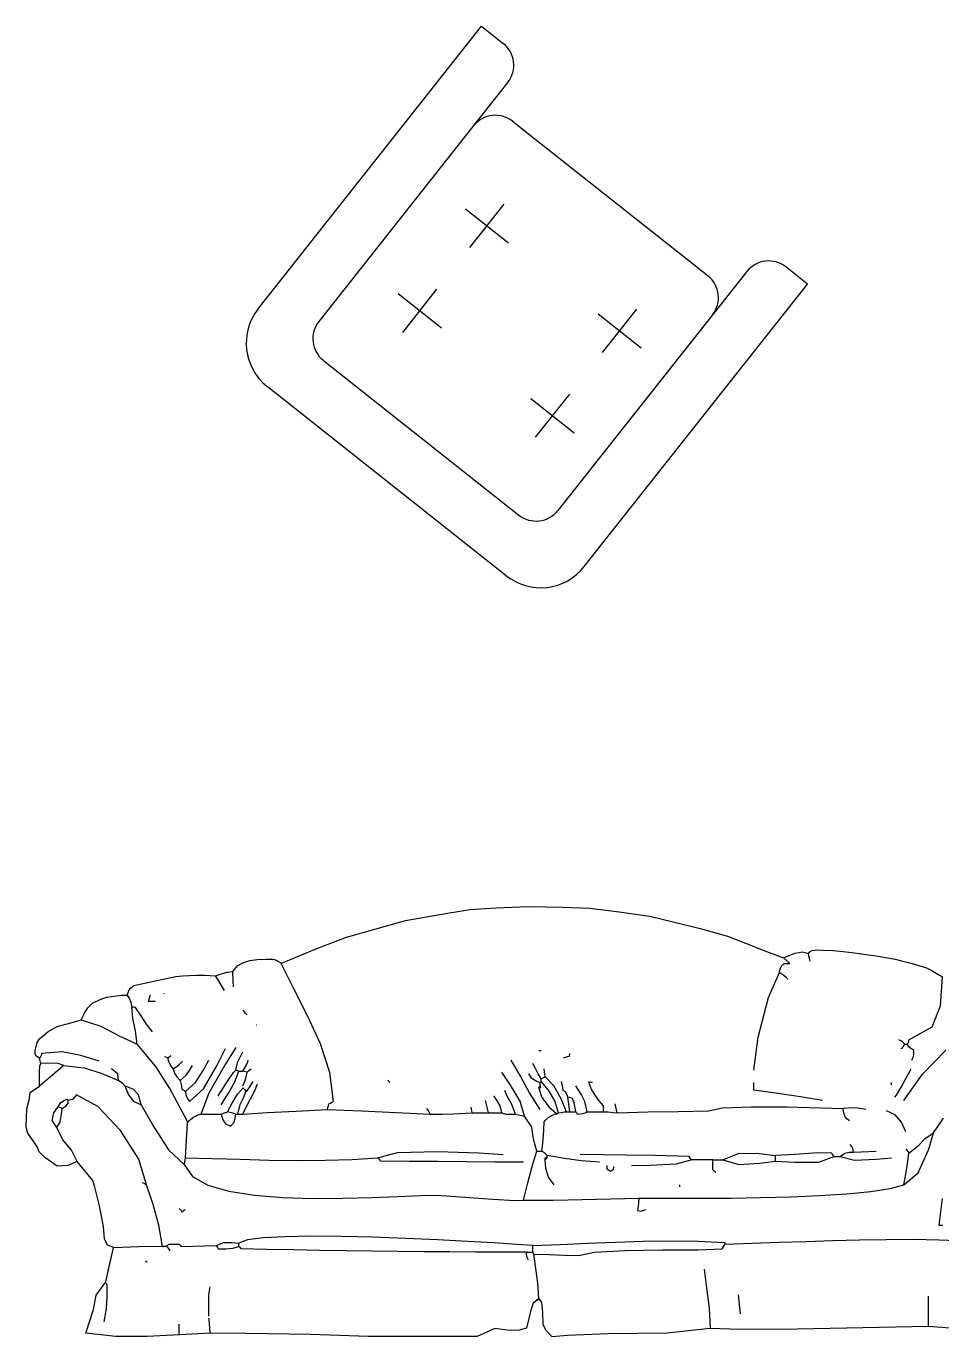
# Model space of a CAD drawing. Header units: millimetres. Extents: x 577 to 2337, y 236 to 943.
# Drawn here: x 751.13 to 752.684, y 706.443 to 708.667 of the extents above; entities that cross this region are included whole.
import ezdxf

# ---------------------------------------------------------------- set-up
doc = ezdxf.new("R2010")
doc.units = ezdxf.units.MM
doc.header["$LTSCALE"] = 0.01
doc.layers.add('06-Furn', color=4, linetype='Continuous')

# ---------------------------------------------------------------- blocks, each defined once
blk = doc.blocks.new('erty')
at = {"layer": '06-Furn', "color": 243}
for p, q in [((816.777, 672.6148), (816.7479, 672.5779)), ((817.2565, 672.2356), (816.777, 672.6148)), ((816.7556, 672.5119), (817.1613, 672.191)), ((816.5008, 672.1138), (816.7633, 672.4458)), ((816.8294, 672.4535), (817.1613, 672.191)), ((816.8273, 672.2592), (816.8853, 672.3326)), ((816.893, 672.2668), (816.8196, 672.3249)), ((816.9713, 672.1452), (817.0294, 672.2186)), ((817.037, 672.1529), (816.9636, 672.211)), ((816.4347, 672.1061), (816.8405, 671.7853)), ((816.6492, 672.034), (816.7072, 672.1074)), ((816.9065, 671.793), (817.169, 672.1249)), ((816.3395, 672.0615), (816.3687, 672.0984)), ((816.7149, 672.0417), (816.6415, 672.0997)), ((817.272, 672.1035), (816.9511, 671.6978)), ((816.819, 671.6823), (816.3395, 672.0615)), ((816.7933, 671.9201), (816.8513, 671.9935)), ((816.859, 671.9278), (816.7856, 671.9858))]:
    blk.add_line(p, q, dxfattribs=at)
for centre, radius, start, end in [((816.7848, 672.5487), 0.047, 141.6613, 231.6613), ((816.8002, 672.4166), 0.047, 51.6613, 141.6613), ((816.8002, 672.4166), 0.047, 51.6613, 141.6613), ((817.1982, 672.1618), 0.0941, 321.6613, 51.6613), ((817.1322, 672.1541), 0.047, 321.6613, 51.6613), ((816.4056, 672.0692), 0.047, 51.6613, 141.6613), ((816.5377, 672.0847), 0.047, 141.6613, 231.6613), ((816.8696, 671.8221), 0.047, 231.6613, 321.6613), ((816.8773, 671.7561), 0.0941, 231.6613, 321.6613)]:
    blk.add_arc(centre, radius, start, end, dxfattribs=at)
blk = doc.blocks.new('TTT')
at = {"layer": '06-Furn', "color": 17}
for p, q in [((759.1244, 633.4704), (759.1958, 633.4829)), ((759.1958, 633.4829), (759.2342, 633.4892)), ((759.2342, 633.4892), (759.2783, 633.4919)), ((759.2783, 633.4919), (759.3328, 633.4946)), ((759.3328, 633.4946), (759.3916, 633.4935)), ((759.3916, 633.4935), (759.4374, 633.4914)), ((759.4374, 633.4914), (759.487, 633.4854)), ((759.487, 633.4854), (759.539, 633.4782)), ((759.539, 633.4782), (759.5787, 633.4684)), ((759.0247, 633.4426), (759.0727, 633.4562)), ((759.0727, 633.4562), (759.1244, 633.4704)), ((759.5787, 633.4684), (759.6245, 633.457)), ((759.6245, 633.457), (759.6708, 633.4439)), ((758.9741, 633.423), (759.0247, 633.4426)), ((759.6708, 633.4439), (759.7019, 633.4319)), ((758.9142, 633.398), (758.9741, 633.423)), ((759.7019, 633.4319), (759.7373, 633.4178)), ((759.7373, 633.4178), (759.7664, 633.4074)), ((759.7664, 633.4074), (759.7854, 633.4151)), ((759.7854, 633.4151), (759.7925, 633.4166)), ((759.7925, 633.4166), (759.798, 633.4173)), ((759.798, 633.4173), (759.8044, 633.4158)), ((759.8044, 633.4158), (759.8086, 633.4147)), ((759.8086, 633.4147), (759.8107, 633.4172)), ((759.8107, 633.4172), (759.815, 633.4195)), ((759.815, 633.4195), (759.8198, 633.4204)), ((759.8198, 633.4204), (759.8231, 633.4209)), ((759.8231, 633.4209), (759.8328, 633.4204)), ((759.8328, 633.4204), (759.8507, 633.4197)), ((759.8507, 633.4197), (759.8673, 633.418)), ((759.8673, 633.418), (759.8866, 633.4158)), ((759.8866, 633.4158), (759.9106, 633.4126)), ((759.9106, 633.4126), (759.9266, 633.41)), ((759.9266, 633.41), (759.9557, 633.405)), ((758.8316, 633.3843), (758.8399, 633.3943)), ((758.8399, 633.3943), (758.8483, 633.3987)), ((758.8483, 633.3987), (758.8606, 633.403)), ((758.8606, 633.403), (758.873, 633.4042)), ((758.873, 633.4042), (758.8881, 633.4051)), ((758.8881, 633.4051), (758.8992, 633.4048)), ((758.8992, 633.4048), (758.9059, 633.4032)), ((758.9059, 633.4032), (758.9091, 633.4012)), ((758.9091, 633.4012), (758.9142, 633.398)), ((758.9134, 633.3979), (758.9134, 633.3979)), ((758.9134, 633.3979), (758.9134, 633.3979)), ((758.9134, 633.3979), (758.9134, 633.3979)), ((759.9557, 633.405), (759.9665, 633.4023)), ((759.9665, 633.4023), (759.9844, 633.3977)), ((759.9844, 633.3977), (760.0091, 633.3901)), ((760.0091, 633.3901), (760.0179, 633.3855)), ((758.6633, 633.3603), (758.7051, 633.3692)), ((758.7051, 633.3692), (758.7348, 633.3758)), ((758.7348, 633.3758), (758.746, 633.3767)), ((758.746, 633.3767), (758.7688, 633.3779)), ((758.7688, 633.3779), (758.7836, 633.3776)), ((758.7836, 633.3776), (758.8021, 633.3767)), ((758.8021, 633.3767), (758.8099, 633.3797)), ((758.8099, 633.3797), (758.8217, 633.3829)), ((758.8217, 633.3829), (758.8316, 633.3843)), ((760.0179, 633.3855), (760.03, 633.3785)), ((760.03, 633.3785), (760.0359, 633.3753)), ((758.6255, 633.3419), (758.6421, 633.3439)), ((758.6421, 633.3439), (758.6521, 633.3442)), ((758.6521, 633.3442), (758.6553, 633.353)), ((758.6553, 633.353), (758.6576, 633.3557)), ((758.6576, 633.3557), (758.6633, 633.3603)), ((758.5798, 633.3136), (758.5855, 633.3226)), ((758.5855, 633.3226), (758.5935, 633.3306)), ((758.5935, 633.3306), (758.6065, 633.3366)), ((758.6065, 633.3366), (758.6171, 633.3406)), ((758.6171, 633.3406), (758.6255, 633.3419)), ((758.5502, 633.2952), (758.5668, 633.2999)), ((758.5668, 633.2999), (758.5741, 633.3019)), ((758.5741, 633.3019), (758.5798, 633.3136)), ((758.5032, 633.2696), (758.5182, 633.2822)), ((758.5182, 633.2822), (758.5332, 633.2909)), ((758.5332, 633.2909), (758.5502, 633.2952)), ((758.4962, 633.2501), (758.4995, 633.2636)), ((758.4995, 633.2636), (758.5032, 633.2696)), ((758.4962, 633.2448), (758.4962, 633.2501)), ((758.4972, 633.2408), (758.4962, 633.2448)), ((758.5035, 633.2372), (758.4972, 633.2408)), ((758.5058, 633.2278), (758.5035, 633.2372)), ((758.5035, 633.2139), (758.5042, 633.2238)), ((758.5035, 633.1896), (758.5035, 633.2139)), ((758.5042, 633.2238), (758.5058, 633.2278)), ((758.4878, 633.1789), (758.5035, 633.1896)), ((758.4818, 633.151), (758.4858, 633.1656)), ((758.4858, 633.1656), (758.4878, 633.1789)), ((758.4809, 633.1208), (758.4818, 633.151)), ((758.4829, 633.1108), (758.4809, 633.1208)), ((758.4992, 633.0865), (758.4829, 633.1108)), ((758.5028, 633.0782), (758.4992, 633.0865)), ((758.5122, 633.0686), (758.5028, 633.0782)), ((758.5336, 633.0535), (758.5122, 633.0686)), ((758.5512, 633.0549), (758.5336, 633.0535)), ((758.5675, 633.0617), (758.5512, 633.0549)), ((758.5939, 633.0292), (758.5675, 633.0617)), ((758.5973, 633.0183), (758.5939, 633.0292)), ((758.6054, 632.9865), (758.5973, 633.0183)), ((758.6122, 632.9513), (758.6054, 632.9865)), ((758.6136, 632.9303), (758.6122, 632.9513)), ((758.6183, 632.9202), (758.6136, 632.9303)), ((758.6158, 632.8577), (758.6287, 632.9159)), ((758.6287, 632.9159), (758.6183, 632.9202)), ((758.5995, 632.8346), (758.6158, 632.8577)), ((758.5948, 632.8103), (758.5995, 632.8346)), ((758.5819, 632.7703), (758.5948, 632.8103)), ((759.3371, 632.8096), (759.3297, 632.7791)), ((759.3412, 632.8211), (759.3371, 632.8096)), ((759.3507, 632.8279), (759.3412, 632.8211)), ((759.3561, 632.8224), (759.3507, 632.8279)), ((759.3575, 632.8062), (759.3561, 632.8224)), ((759.3582, 632.7852), (759.3575, 632.8062)), ((758.6327, 632.7649), (758.5819, 632.7703)), ((758.7418, 632.7676), (758.6863, 632.7649)), ((758.7933, 632.7703), (758.7418, 632.7676)), ((758.8543, 632.7696), (758.7933, 632.7703)), ((758.9634, 632.7683), (758.8543, 632.7696)), ((759.061, 632.7649), (758.9634, 632.7683)), ((759.2762, 632.7784), (759.2463, 632.7649)), ((759.3019, 632.7751), (759.2762, 632.7784)), ((759.3175, 632.7757), (759.3019, 632.7751)), ((759.3297, 632.7791), (759.3175, 632.7757)), ((759.3629, 632.7757), (759.3582, 632.7852)), ((759.3737, 632.7642), (759.3629, 632.7757)), ((759.3995, 632.7663), (759.3737, 632.7642)), ((759.4686, 632.769), (759.3995, 632.7663)), ((759.5686, 632.7703), (759.4686, 632.769)), ((759.6411, 632.7785), (759.5686, 632.7703)), ((759.692, 632.7764), (759.6411, 632.7785)), ((759.7895, 632.7771), (759.692, 632.7764)), ((760.0123, 632.7817), (759.7895, 632.7771)), ((760.0703, 632.7771), (760.0123, 632.7817)), ((758.6863, 632.7649), (758.6327, 632.7649)), ((759.2463, 632.7649), (759.061, 632.7649))]:
    blk.add_line(p, q, dxfattribs=at)
at = {"layer": '06-Furn', "color": 17, "linetype": 'Continuous'}
for p, q in [((759.8093, 633.4109), (759.8086, 633.4147)), ((759.8104, 633.4065), (759.8093, 633.4109)), ((758.9349, 633.3546), (758.9134, 633.3979)), ((759.7769, 633.3979), (759.7664, 633.4074)), ((759.8114, 633.4019), (759.8104, 633.4065)), ((758.8066, 633.3699), (758.8021, 633.3767)), ((758.8122, 633.3606), (758.8066, 633.3699)), ((758.8323, 633.367), (758.8316, 633.3843)), ((758.8328, 633.3579), (758.8323, 633.367)), ((759.7409, 633.3402), (759.7591, 633.3825)), ((759.7591, 633.3828), (759.7591, 633.3825)), ((759.7591, 633.3828), (759.7591, 633.3828)), ((759.7591, 633.3825), (759.7591, 633.3828)), ((759.7591, 633.3825), (759.76, 633.3825)), ((759.76, 633.3825), (759.7591, 633.3825)), ((759.7591, 633.3825), (759.761, 633.3813)), ((759.7606, 633.3825), (759.76, 633.3825)), ((759.761, 633.3813), (759.7627, 633.3802)), ((759.7627, 633.3802), (759.7643, 633.379)), ((759.7674, 633.3766), (759.7643, 633.379)), ((759.7705, 633.3739), (759.7674, 633.3766)), ((759.7732, 633.371), (759.7705, 633.3739)), ((760.0326, 633.3261), (760.0359, 633.3753)), ((758.6521, 633.3442), (758.6555, 633.3388)), ((758.6904, 633.3411), (758.6915, 633.3447)), ((758.7145, 633.3468), (758.7145, 633.3464)), ((758.7145, 633.3464), (758.7145, 633.3468)), ((758.8171, 633.3521), (758.8122, 633.3606)), ((758.9585, 633.3088), (758.9349, 633.3546)), ((758.6555, 633.3388), (758.6584, 633.3321)), ((758.6584, 633.3321), (758.6601, 633.3235)), ((758.6622, 633.3235), (758.6601, 633.3235)), ((758.6616, 633.3043), (758.6601, 633.3235)), ((758.6643, 633.3234), (758.6622, 633.3235)), ((758.6664, 633.323), (758.6643, 633.3234)), ((758.6757, 633.3087), (758.6664, 633.323)), ((758.6883, 633.3333), (758.6894, 633.3373)), ((758.6925, 633.3333), (758.6883, 633.3333)), ((758.6894, 633.3373), (758.6904, 633.3411)), ((758.6966, 633.3333), (758.6925, 633.3333)), ((758.7004, 633.3333), (758.6966, 633.3333)), ((759.7234, 633.2726), (759.7409, 633.3402)), ((760.0187, 633.2903), (760.0326, 633.3261)), ((758.5741, 633.3019), (758.6076, 633.2912)), ((758.6661, 633.2833), (758.6616, 633.3043)), ((758.6848, 633.2949), (758.6757, 633.3087)), ((758.8511, 633.3155), (758.8485, 633.3178)), ((758.8536, 633.3131), (758.8511, 633.3155)), ((758.8558, 633.3104), (758.8536, 633.3131)), ((758.9802, 633.2612), (758.9585, 633.3088)), ((758.6076, 633.2912), (758.6384, 633.2749)), ((758.669, 633.2606), (758.6661, 633.2833)), ((758.6951, 633.2818), (758.6848, 633.2949)), ((758.8712, 633.2932), (758.8715, 633.2932)), ((758.8715, 633.2932), (758.8712, 633.2932)), ((759.9789, 633.2681), (760.0187, 633.2903)), ((758.6384, 633.2749), (758.669, 633.2606)), ((758.7006, 633.2227), (758.669, 633.2606)), ((758.8364, 633.2549), (758.8169, 633.2234)), ((758.9962, 633.2125), (758.9802, 633.2612)), ((759.7157, 633.2166), (759.7234, 633.2726)), ((759.9652, 633.2666), (759.9616, 633.2681)), ((759.9679, 633.2647), (759.9652, 633.2666)), ((759.9676, 633.2542), (759.9694, 633.2562)), ((759.9721, 633.2606), (759.9679, 633.2647)), ((759.9694, 633.2562), (759.9721, 633.2606)), ((759.9721, 633.2606), (759.9735, 633.2606)), ((759.9735, 633.2606), (759.9747, 633.2606)), ((759.9747, 633.2606), (759.9758, 633.2606)), ((759.9758, 633.2606), (759.978, 633.2636)), ((759.979, 633.2563), (759.9758, 633.2606)), ((759.978, 633.2636), (759.9788, 633.2655)), ((759.9788, 633.2655), (759.9789, 633.2681)), ((759.9827, 633.2529), (759.979, 633.2563)), ((758.5057, 633.2407), (758.5035, 633.2372)), ((758.5066, 633.2426), (758.5057, 633.2407)), ((758.5067, 633.2452), (758.5066, 633.2426)), ((758.5417, 633.248), (758.5067, 633.2452)), ((758.5735, 633.2414), (758.5417, 633.248)), ((758.6046, 633.232), (758.5735, 633.2414)), ((758.718, 633.2389), (758.7161, 633.2395)), ((758.7197, 633.2383), (758.718, 633.2389)), ((758.7213, 633.2377), (758.7197, 633.2383)), ((758.7213, 633.2377), (758.7232, 633.2393)), ((758.723, 633.2312), (758.7213, 633.2377)), ((758.7232, 633.2393), (758.725, 633.2406)), ((758.725, 633.2406), (758.7265, 633.2418)), ((758.7411, 633.2266), (758.7459, 633.232)), ((758.7812, 633.2161), (758.7909, 633.2337)), ((758.8043, 633.2243), (758.8192, 633.2532)), ((758.8395, 633.2297), (758.8437, 633.239)), ((758.8437, 633.239), (758.8485, 633.2475)), ((758.857, 633.2308), (758.8574, 633.2337)), ((759.3196, 633.2065), (759.3038, 633.2337)), ((759.3523, 633.2492), (759.3509, 633.2492)), ((759.3535, 633.2492), (759.3523, 633.2492)), ((759.3546, 633.2492), (759.3535, 633.2492)), ((759.3928, 633.2377), (759.3963, 633.2389)), ((759.3963, 633.2389), (759.3995, 633.2399)), ((759.3995, 633.2399), (759.4027, 633.2406)), ((759.4027, 633.2406), (759.4031, 633.2423)), ((759.4031, 633.2423), (759.4032, 633.2439)), ((759.4032, 633.2439), (759.4032, 633.2452)), ((759.9653, 633.2532), (759.9676, 633.2542)), ((759.9873, 633.2509), (759.9827, 633.2529)), ((759.9841, 633.2337), (759.9863, 633.239)), ((759.9863, 633.239), (759.9872, 633.2434)), ((759.9872, 633.2434), (759.9873, 633.2509)), ((760.002, 633.2096), (760.0418, 633.2508)), ((758.5449, 633.2246), (758.5035, 633.1896)), ((758.5197, 633.2284), (758.5058, 633.2278)), ((758.535, 633.228), (758.5197, 633.2284)), ((758.5449, 633.2246), (758.535, 633.228)), ((758.5449, 633.2246), (758.5791, 633.2207)), ((758.5791, 633.2207), (758.608, 633.2113)), ((758.608, 633.2113), (758.6376, 633.1994)), ((758.6319, 633.2141), (758.6255, 633.2189)), ((758.6361, 633.2096), (758.6319, 633.2141)), ((758.7248, 633.1856), (758.7006, 633.2227)), ((758.7257, 633.225), (758.723, 633.2312)), ((758.7302, 633.2189), (758.7257, 633.225)), ((758.7302, 633.2189), (758.7371, 633.2232)), ((758.7302, 633.2189), (758.7327, 633.2113)), ((758.7327, 633.2113), (758.7362, 633.2055)), ((758.7371, 633.2232), (758.7411, 633.2266)), ((758.752, 633.2076), (758.758, 633.216)), ((758.758, 633.216), (758.7632, 633.2246)), ((758.7682, 633.1959), (758.7812, 633.2161)), ((758.7815, 633.185), (758.8043, 633.2243)), ((758.8169, 633.2234), (758.7905, 633.1779)), ((758.8248, 633.2014), (758.8326, 633.2127)), ((758.8326, 633.2127), (758.8364, 633.2166)), ((758.8345, 633.1958), (758.8417, 633.2149)), ((758.8364, 633.2166), (758.8395, 633.2297)), ((758.8384, 633.216), (758.8364, 633.2166)), ((758.8401, 633.2154), (758.8384, 633.216)), ((758.8417, 633.2149), (758.8401, 633.2154)), ((758.8417, 633.2149), (758.8441, 633.2149)), ((758.8441, 633.2149), (758.8464, 633.2149)), ((758.8464, 633.2149), (758.8485, 633.2149)), ((758.8485, 633.2149), (758.8547, 633.2259)), ((758.8511, 633.2143), (758.8485, 633.2149)), ((758.8536, 633.2137), (758.8511, 633.2143)), ((758.8534, 633.2024), (758.8558, 633.2132)), ((758.8558, 633.2132), (758.8536, 633.2137)), ((758.8547, 633.2259), (758.857, 633.2308)), ((758.8558, 633.2132), (758.8583, 633.2153)), ((758.8583, 633.2153), (758.8605, 633.2171)), ((758.8605, 633.2171), (758.8626, 633.2189)), ((759.0023, 633.1634), (758.9962, 633.2125)), ((759.3028, 633.1911), (759.2881, 633.2132)), ((759.3336, 633.2109), (759.3378, 633.2037)), ((759.3451, 633.2194), (759.3404, 633.228)), ((759.3498, 633.2107), (759.3451, 633.2194)), ((759.3546, 633.2017), (759.3498, 633.2107)), ((759.3603, 633.2143), (759.3598, 633.2189)), ((759.3608, 633.2097), (759.3603, 633.2143)), ((759.9651, 633.1866), (759.9826, 633.2189)), ((758.6376, 633.1994), (758.6361, 633.2096)), ((758.6412, 633.1965), (758.6376, 633.1994)), ((758.6447, 633.1935), (758.6412, 633.1965)), ((758.648, 633.1903), (758.6447, 633.1935)), ((758.648, 633.1903), (758.6545, 633.175)), ((758.6629, 633.1839), (758.648, 633.1903)), ((758.7362, 633.2055), (758.7422, 633.1994)), ((758.7422, 633.1994), (758.752, 633.2076)), ((758.7422, 633.1994), (758.7433, 633.1947)), ((758.7433, 633.1947), (758.7442, 633.1897)), ((758.7442, 633.1897), (758.7449, 633.1846)), ((758.7511, 633.1805), (758.7682, 633.1959)), ((758.8066, 633.1731), (758.8248, 633.2014)), ((758.8242, 633.1775), (758.8345, 633.1958)), ((758.8485, 633.1903), (758.8515, 633.1965)), ((758.8515, 633.1965), (758.8534, 633.2024)), ((758.8599, 633.1872), (758.8663, 633.1977)), ((758.8682, 633.1802), (758.8731, 633.1937)), ((759.0959, 633.1983), (759.0945, 633.1994)), ((759.0971, 633.1971), (759.0959, 633.1983)), ((759.0981, 633.196), (759.0971, 633.1971)), ((759.3191, 633.1639), (759.3028, 633.1911)), ((759.3351, 633.1782), (759.3196, 633.2065)), ((759.3378, 633.2037), (759.3463, 633.1986)), ((759.3463, 633.1986), (759.353, 633.196)), ((759.3509, 633.1863), (759.3518, 633.1878)), ((759.3518, 633.1878), (759.3524, 633.1891)), ((759.3524, 633.1891), (759.353, 633.1903)), ((759.353, 633.196), (759.3535, 633.1966)), ((759.353, 633.1943), (759.353, 633.196)), ((759.353, 633.1924), (759.353, 633.1943)), ((759.353, 633.1903), (759.353, 633.1924)), ((759.3535, 633.1895), (759.353, 633.1903)), ((759.3535, 633.1966), (759.354, 633.1971)), ((759.3539, 633.1885), (759.3535, 633.1895)), ((759.354, 633.1874), (759.3539, 633.1885)), ((759.354, 633.1971), (759.3546, 633.1977)), ((759.3546, 633.2017), (759.357, 633.2029)), ((759.3546, 633.2005), (759.3546, 633.2017)), ((759.3546, 633.1993), (759.3546, 633.2005)), ((759.3546, 633.1977), (759.3546, 633.1993)), ((759.3673, 633.1829), (759.3546, 633.1977)), ((759.357, 633.2029), (759.3592, 633.204)), ((759.3592, 633.204), (759.3614, 633.2051)), ((759.3614, 633.2051), (759.3608, 633.2097)), ((759.3761, 633.1903), (759.3614, 633.2051)), ((759.3885, 633.168), (759.3761, 633.1903)), ((759.3906, 633.1926), (759.3896, 633.1977)), ((759.3916, 633.1874), (759.3906, 633.1926)), ((759.4225, 633.1762), (759.4137, 633.1903)), ((759.4357, 633.1971), (759.4378, 633.197)), ((759.44, 633.1839), (759.4357, 633.1971)), ((759.4378, 633.197), (759.4399, 633.1965)), ((759.4399, 633.1965), (759.442, 633.196)), ((759.7157, 633.1918), (759.7157, 633.196)), ((759.7157, 633.1874), (759.7157, 633.1918)), ((759.9496, 633.1948), (759.9496, 633.196)), ((759.9496, 633.1935), (759.9496, 633.1948)), ((759.9496, 633.192), (759.9496, 633.1935)), ((759.9705, 633.1651), (760.002, 633.2096)), ((758.5396, 633.1619), (758.5458, 633.166)), ((758.5458, 633.166), (758.5502, 633.1674)), ((758.5502, 633.1674), (758.5511, 633.1668)), ((758.5511, 633.1668), (758.5517, 633.1661)), ((758.5517, 633.1661), (758.5523, 633.1651)), ((758.5593, 633.1671), (758.5523, 633.1651)), ((758.5634, 633.1713), (758.5593, 633.1671)), ((758.5659, 633.1748), (758.5634, 633.1713)), ((758.6021, 633.1551), (758.5659, 633.1748)), ((758.6545, 633.175), (758.663, 633.1642)), ((758.6714, 633.1748), (758.6629, 633.1839)), ((758.6758, 633.1577), (758.6714, 633.1748)), ((758.7554, 633.1286), (758.7248, 633.1856)), ((758.7449, 633.1846), (758.747, 633.1834)), ((758.747, 633.1834), (758.749, 633.1821)), ((758.749, 633.1821), (758.7511, 633.1805)), ((758.7511, 633.1805), (758.752, 633.1751)), ((758.752, 633.1751), (758.754, 633.1692)), ((758.754, 633.1692), (758.7579, 633.1634)), ((758.7579, 633.1634), (758.7815, 633.185)), ((758.7905, 633.1779), (758.7773, 633.1422)), ((758.8118, 633.1577), (758.8242, 633.1775)), ((758.8312, 633.1619), (758.84, 633.1763)), ((758.84, 633.1763), (758.8485, 633.1863)), ((758.8442, 633.1584), (758.85, 633.1709)), ((758.8485, 633.1866), (758.8485, 633.1863)), ((758.8485, 633.1863), (758.8485, 633.1866)), ((758.8485, 633.1863), (758.8494, 633.1857)), ((758.8494, 633.1857), (758.8485, 633.1863)), ((758.8494, 633.1857), (758.85, 633.1851)), ((758.85, 633.1851), (758.8494, 633.1857)), ((758.85, 633.1851), (758.8506, 633.1846)), ((758.8506, 633.1846), (758.85, 633.1851)), ((758.85, 633.1709), (758.8537, 633.1805)), ((758.8506, 633.1846), (758.8516, 633.184)), ((758.8506, 633.1846), (758.8516, 633.1834)), ((758.8516, 633.184), (758.8527, 633.1832)), ((758.8516, 633.1834), (758.8527, 633.1821)), ((758.8527, 633.1832), (758.8537, 633.1823)), ((758.8527, 633.1821), (758.8537, 633.1805)), ((758.8537, 633.1805), (758.8566, 633.1827)), ((758.8537, 633.1823), (758.8537, 633.1817)), ((758.8537, 633.1817), (758.8537, 633.1823)), ((758.8537, 633.1817), (758.8537, 633.1811)), ((758.8537, 633.1811), (758.8537, 633.1817)), ((758.8537, 633.1811), (758.8537, 633.1805)), ((758.8537, 633.1805), (758.8537, 633.1811)), ((758.8566, 633.1827), (758.8599, 633.1872)), ((758.8579, 633.1618), (758.8682, 633.1802)), ((759.2802, 633.1648), (759.2745, 633.1731)), ((759.2974, 633.1724), (759.2933, 633.1823)), ((759.3053, 633.1586), (759.2974, 633.1724)), ((759.353, 633.1502), (759.3351, 633.1782)), ((759.3509, 633.1863), (759.3519, 633.1868)), ((759.3509, 633.1863), (759.3562, 633.1703)), ((759.3519, 633.1868), (759.353, 633.1872)), ((759.353, 633.1872), (759.354, 633.1874)), ((759.3562, 633.1703), (759.3683, 633.1538)), ((759.3779, 633.1647), (759.3673, 633.1829)), ((759.398, 633.1462), (759.3885, 633.168)), ((759.3922, 633.1823), (759.3916, 633.1874)), ((759.3962, 633.1797), (759.3922, 633.1823)), ((759.3985, 633.1757), (759.3962, 633.1797)), ((759.4001, 633.1708), (759.3985, 633.1757)), ((759.4011, 633.1628), (759.4001, 633.1708)), ((759.4027, 633.1702), (759.4001, 633.1708)), ((759.4053, 633.1695), (759.4027, 633.1702)), ((759.4079, 633.1685), (759.4053, 633.1695)), ((759.4106, 633.1612), (759.4079, 633.1685)), ((759.4287, 633.1634), (759.4225, 633.1762)), ((759.4509, 633.1673), (759.44, 633.1839)), ((759.4608, 633.156), (759.4509, 633.1673)), ((759.7157, 633.1828), (759.7157, 633.1874)), ((759.7563, 633.1773), (759.7157, 633.1828)), ((759.7952, 633.1717), (759.7563, 633.1773)), ((759.8324, 633.1651), (759.7952, 633.1717)), ((759.9548, 633.1708), (759.9579, 633.1741)), ((759.9579, 633.1741), (759.9651, 633.1866)), ((758.5249, 633.131), (758.5278, 633.1443)), ((758.5278, 633.1443), (758.5345, 633.1537)), ((758.5345, 633.1537), (758.5396, 633.1619)), ((758.5371, 633.1531), (758.5345, 633.1537)), ((758.5396, 633.1525), (758.5371, 633.1531)), ((758.5418, 633.1519), (758.5396, 633.1525)), ((758.5409, 633.142), (758.5418, 633.1519)), ((758.5418, 633.1519), (758.5489, 633.156)), ((758.5489, 633.156), (758.5518, 633.1607)), ((758.5518, 633.1607), (758.5523, 633.1651)), ((758.641, 633.1143), (758.6021, 633.1551)), ((758.663, 633.1642), (758.6758, 633.1577)), ((758.6758, 633.1577), (758.6963, 633.1224)), ((758.8118, 633.1422), (758.8155, 633.1438)), ((758.8155, 633.1438), (758.819, 633.1451)), ((758.819, 633.1451), (758.8223, 633.1462)), ((758.8223, 633.1462), (758.8312, 633.1619)), ((758.827, 633.1451), (758.8223, 633.1462)), ((758.8317, 633.1438), (758.827, 633.1451)), ((758.8364, 633.1422), (758.8317, 633.1438)), ((758.8401, 633.1422), (758.8442, 633.1584)), ((758.8485, 633.1422), (758.8579, 633.1618)), ((758.8485, 633.1422), (758.8898, 633.1448)), ((758.8898, 633.1448), (758.939, 633.1469)), ((758.939, 633.1469), (758.9919, 633.1502)), ((758.9919, 633.1502), (758.9929, 633.1535)), ((758.9919, 633.1502), (759.05, 633.1478)), ((758.9929, 633.1535), (758.9938, 633.1565)), ((758.9938, 633.1565), (758.9945, 633.1594)), ((758.9945, 633.1594), (758.9971, 633.1609)), ((758.9971, 633.1609), (758.9997, 633.1622)), ((758.9997, 633.1622), (759.0023, 633.1634)), ((759.05, 633.1478), (759.1081, 633.1451)), ((759.1081, 633.1451), (759.1662, 633.1422)), ((759.1629, 633.1489), (759.1609, 633.1519)), ((759.1646, 633.1456), (759.1629, 633.1489)), ((759.1662, 633.1422), (759.1646, 633.1456)), ((759.2055, 633.1425), (759.2378, 633.1445)), ((759.2366, 633.1508), (759.2358, 633.1537)), ((759.2373, 633.1478), (759.2366, 633.1508)), ((759.2378, 633.1445), (759.2373, 633.1478)), ((759.2378, 633.1445), (759.2472, 633.1445)), ((759.2472, 633.1445), (759.2565, 633.1445)), ((759.2565, 633.1445), (759.2656, 633.1445)), ((759.2623, 633.1582), (759.2604, 633.1651)), ((759.264, 633.1514), (759.2623, 633.1582)), ((759.2656, 633.1445), (759.264, 633.1514)), ((759.2656, 633.1445), (759.2733, 633.1445)), ((759.2733, 633.1445), (759.2807, 633.1445)), ((759.2851, 633.1559), (759.2802, 633.1648)), ((759.2807, 633.1445), (759.2881, 633.1445)), ((759.2881, 633.1445), (759.2851, 633.1559)), ((759.2881, 633.1445), (759.2951, 633.1419)), ((759.3111, 633.1422), (759.3053, 633.1586)), ((759.3268, 633.1388), (759.3191, 633.1639)), ((759.3683, 633.1538), (759.3812, 633.1428)), ((759.3844, 633.1445), (759.3779, 633.1647)), ((759.3812, 633.1428), (759.3823, 633.1434)), ((759.3823, 633.1434), (759.3833, 633.1439)), ((759.3833, 633.1439), (759.3844, 633.1445)), ((759.3844, 633.1445), (759.3891, 633.1451)), ((759.3891, 633.1451), (759.3936, 633.1457)), ((759.3936, 633.1457), (759.398, 633.1462)), ((759.398, 633.1462), (759.3999, 633.1462)), ((759.3999, 633.1462), (759.4016, 633.1462)), ((759.4022, 633.1546), (759.4011, 633.1628)), ((759.4016, 633.1462), (759.4032, 633.1462)), ((759.4032, 633.1462), (759.4022, 633.1546)), ((759.4032, 633.1462), (759.4069, 633.1462)), ((759.4069, 633.1462), (759.4104, 633.1462)), ((759.4104, 633.1462), (759.4137, 633.1462)), ((759.4121, 633.1554), (759.4106, 633.1612)), ((759.4137, 633.1462), (759.4121, 633.1554)), ((759.4137, 633.1462), (759.4146, 633.1451)), ((759.4146, 633.1451), (759.4152, 633.1438)), ((759.4152, 633.1438), (759.4158, 633.1422)), ((759.4158, 633.1422), (759.4251, 633.1431)), ((759.4251, 633.1431), (759.4296, 633.1442)), ((759.4331, 633.1462), (759.4287, 633.1634)), ((759.4296, 633.1442), (759.4331, 633.1462)), ((759.4331, 633.1462), (759.4425, 633.1462)), ((759.4425, 633.1462), (759.4517, 633.1462)), ((759.4517, 633.1462), (759.4608, 633.1462)), ((759.4608, 633.1529), (759.4608, 633.156)), ((759.4608, 633.1496), (759.4608, 633.1529)), ((759.4608, 633.1462), (759.4608, 633.1496)), ((759.4608, 633.1462), (759.4686, 633.1457)), ((759.4686, 633.1457), (759.4763, 633.1451)), ((759.4763, 633.1451), (759.4838, 633.1445)), ((759.4816, 633.1546), (759.4802, 633.1594)), ((759.4828, 633.1496), (759.4816, 633.1546)), ((759.4838, 633.1445), (759.4828, 633.1496)), ((759.4838, 633.1445), (759.5356, 633.1457)), ((759.5356, 633.1457), (759.5873, 633.1468)), ((759.5873, 633.1468), (759.6387, 633.1479)), ((759.6387, 633.1479), (759.6624, 633.1526)), ((759.6624, 633.1526), (759.7116, 633.1544)), ((759.7116, 633.1544), (759.7719, 633.1542)), ((759.7719, 633.1542), (759.8287, 633.153)), ((759.8287, 633.153), (759.8674, 633.1519)), ((759.8824, 633.1526), (759.8674, 633.1519)), ((759.8684, 633.1435), (759.8674, 633.1519)), ((759.8713, 633.1358), (759.8684, 633.1435)), ((759.8924, 633.1522), (759.8824, 633.1526)), ((759.9056, 633.1502), (759.8924, 633.1522)), ((759.9559, 633.1406), (759.9407, 633.1479)), ((758.5329, 633.1193), (758.5249, 633.131)), ((758.5329, 633.1193), (758.5387, 633.1286)), ((758.5387, 633.1286), (758.5409, 633.142)), ((758.6963, 633.1224), (758.7226, 633.0814)), ((758.7532, 633.1077), (758.7543, 633.1274)), ((758.7773, 633.1422), (758.7888, 633.1422)), ((758.7888, 633.1422), (758.8003, 633.1422)), ((758.8003, 633.1422), (758.8118, 633.1422)), ((758.8118, 633.1422), (758.8145, 633.1324)), ((758.8145, 633.1324), (758.8189, 633.1257)), ((758.8189, 633.1257), (758.8275, 633.1216)), ((758.8275, 633.1216), (758.8337, 633.1287)), ((758.8337, 633.1287), (758.8355, 633.1359)), ((758.8355, 633.1359), (758.8364, 633.1422)), ((758.8364, 633.1422), (758.8379, 633.1422)), ((758.8379, 633.1422), (758.839, 633.1422)), ((758.839, 633.1422), (758.8401, 633.1422)), ((758.8401, 633.1422), (758.8431, 633.1422)), ((758.8431, 633.1422), (758.8458, 633.1422)), ((758.8458, 633.1422), (758.8485, 633.1422)), ((759.1662, 633.1422), (759.1869, 633.1419)), ((759.1869, 633.1419), (759.2055, 633.1425)), ((759.2951, 633.1419), (759.3044, 633.1418)), ((759.3044, 633.1418), (759.3111, 633.1422)), ((759.3111, 633.1422), (759.3163, 633.1411)), ((759.3163, 633.1411), (759.3216, 633.1399)), ((759.3216, 633.1399), (759.3268, 633.1388)), ((759.3391, 633.1197), (759.3268, 633.1388)), ((759.3591, 633.1144), (759.3598, 633.1291)), ((759.8779, 633.1308), (759.8713, 633.1358)), ((759.9665, 633.1287), (759.9559, 633.1406)), ((759.9737, 633.1119), (759.9665, 633.1287)), ((760.0208, 633.1102), (760.0374, 633.1352)), ((758.5427, 633.0987), (758.5329, 633.1193)), ((758.5578, 633.081), (758.5427, 633.0987)), ((758.672, 633.0656), (758.641, 633.1143)), ((758.7522, 633.0879), (758.7532, 633.1077)), ((759.3417, 633.0996), (759.3391, 633.1197)), ((759.3477, 633.0793), (759.3417, 633.0996)), ((759.3579, 633.0921), (759.3591, 633.1144)), ((759.9948, 633.0881), (760.0067, 633.1007)), ((760.0067, 633.1007), (760.0208, 633.1102)), ((760.0127, 633.0828), (760.0208, 633.1102)), ((758.5675, 633.0617), (758.5578, 633.081)), ((758.7226, 633.0814), (758.749, 633.0564)), ((758.7511, 633.0679), (758.7522, 633.0879)), ((759.0772, 633.0679), (759.1108, 633.0767)), ((759.1108, 633.0767), (759.1788, 633.0787)), ((759.1788, 633.0787), (759.2492, 633.0766)), ((759.2492, 633.0766), (759.2902, 633.0736)), ((759.34, 633.0554), (759.3477, 633.0793)), ((759.3477, 633.0793), (759.3507, 633.0793)), ((759.3507, 633.0793), (759.3535, 633.0793)), ((759.3535, 633.0793), (759.3561, 633.0793)), ((759.3561, 633.0793), (759.3579, 633.0921)), ((759.3592, 633.077), (759.3561, 633.0793)), ((759.3622, 633.0746), (759.3592, 633.077)), ((759.847, 633.0764), (759.8169, 633.0756)), ((759.8486, 633.0746), (759.847, 633.0764)), ((759.8702, 633.076), (759.8777, 633.0774)), ((759.8777, 633.0774), (759.8847, 633.0776)), ((759.8822, 633.0873), (759.8795, 633.0907)), ((759.884, 633.084), (759.8822, 633.0873)), ((759.8847, 633.0776), (759.884, 633.084)), ((759.8847, 633.0776), (759.8978, 633.0782)), ((759.8978, 633.0782), (759.9107, 633.0787)), ((759.9107, 633.0787), (759.9234, 633.0793)), ((759.9737, 633.0833), (759.9756, 633.081)), ((759.9756, 633.081), (759.9773, 633.0786)), ((759.9773, 633.0786), (759.9789, 633.0759)), ((759.9789, 633.0759), (759.9948, 633.0881)), ((759.9949, 633.0427), (760.0127, 633.0828)), ((758.6847, 633.0221), (758.672, 633.0656)), ((758.749, 633.0564), (758.7499, 633.0604)), ((758.749, 633.0564), (758.7628, 633.0365)), ((758.7499, 633.0604), (758.7506, 633.0643)), ((758.7506, 633.0643), (758.7511, 633.0679)), ((758.7511, 633.0679), (758.797, 633.0667)), ((758.797, 633.0667), (758.8444, 633.0654)), ((758.8444, 633.0654), (758.8926, 633.0642)), ((758.8926, 633.0642), (758.9407, 633.0635)), ((758.9407, 633.0635), (758.9881, 633.0637)), ((758.9881, 633.0637), (759.0338, 633.065)), ((759.0338, 633.065), (759.0772, 633.0679)), ((759.0793, 633.0661), (759.0772, 633.0679)), ((759.0812, 633.0643), (759.0793, 633.0661)), ((759.0829, 633.0621), (759.0812, 633.0643)), ((759.1313, 633.0618), (759.0829, 633.0621)), ((759.1797, 633.0615), (759.1313, 633.0618)), ((759.228, 633.0611), (759.1797, 633.0615)), ((759.2764, 633.0608), (759.228, 633.0611)), ((759.3247, 633.0604), (759.2764, 633.0608)), ((759.3324, 633.0255), (759.34, 633.0554)), ((759.3614, 633.0679), (759.3628, 633.0679)), ((759.3614, 633.0667), (759.3614, 633.0679)), ((759.3614, 633.0656), (759.3614, 633.0667)), ((759.3614, 633.0644), (759.3614, 633.0656)), ((759.3614, 633.0644), (759.3628, 633.0656)), ((759.3625, 633.0499), (759.3614, 633.0644)), ((759.365, 633.0719), (759.3622, 633.0746)), ((759.3628, 633.0679), (759.364, 633.0679)), ((759.3628, 633.0656), (759.364, 633.0667)), ((759.364, 633.0679), (759.365, 633.0679)), ((759.364, 633.0667), (759.365, 633.0679)), ((759.365, 633.0707), (759.365, 633.0719)), ((759.3946, 633.067), (759.365, 633.0719)), ((759.365, 633.0694), (759.365, 633.0707)), ((759.365, 633.0679), (759.365, 633.0694)), ((759.423, 633.0626), (759.3946, 633.067)), ((759.4979, 633.0723), (759.421, 633.0736)), ((759.454, 633.0604), (759.423, 633.0626)), ((759.466, 633.0547), (759.466, 633.053)), ((759.5477, 633.0718), (759.4979, 633.0723)), ((759.5079, 633.0547), (759.5398, 633.0552)), ((759.5398, 633.0552), (759.5845, 633.0578)), ((759.6058, 633.0702), (759.5477, 633.0718)), ((759.5845, 633.0578), (759.6094, 633.0644)), ((759.6072, 633.0684), (759.6058, 633.0702)), ((759.6084, 633.0666), (759.6072, 633.0684)), ((759.6094, 633.0644), (759.6084, 633.0666)), ((759.6218, 633.0644), (759.6094, 633.0644)), ((759.634, 633.0644), (759.6218, 633.0644)), ((759.6461, 633.0644), (759.634, 633.0644)), ((759.6461, 633.0644), (759.6518, 633.0644)), ((759.6461, 633.0587), (759.6461, 633.0644)), ((759.6461, 633.053), (759.6461, 633.0587)), ((759.6518, 633.0644), (759.6576, 633.0644)), ((759.6576, 633.0644), (759.6633, 633.0644)), ((759.6633, 633.0644), (759.6906, 633.076)), ((759.6633, 633.0644), (759.6903, 633.0565)), ((759.6903, 633.0565), (759.7253, 633.0587)), ((759.6906, 633.076), (759.7247, 633.0752)), ((759.7247, 633.0752), (759.7523, 633.0719)), ((759.7253, 633.0587), (759.7523, 633.0621)), ((759.7856, 633.0738), (759.7523, 633.0719)), ((759.7523, 633.0688), (759.7523, 633.0719)), ((759.7523, 633.0656), (759.7523, 633.0688)), ((759.7523, 633.0621), (759.7523, 633.0656)), ((759.7523, 633.0621), (759.7856, 633.0605)), ((759.8169, 633.0756), (759.7856, 633.0738)), ((759.7856, 633.0605), (759.8261, 633.0607)), ((759.8261, 633.0607), (759.8517, 633.0702)), ((759.8502, 633.0724), (759.8486, 633.0746)), ((759.8517, 633.0702), (759.8502, 633.0724)), ((759.8517, 633.0702), (759.8554, 633.0702)), ((759.8554, 633.0702), (759.8589, 633.0702)), ((759.8589, 633.0702), (759.8622, 633.0702)), ((759.8622, 633.0702), (759.8702, 633.076)), ((759.8622, 633.0702), (759.8867, 633.0642)), ((759.8867, 633.0642), (759.9233, 633.0658)), ((759.9233, 633.0658), (759.9496, 633.0679)), ((759.9735, 633.0402), (759.9763, 633.0581)), ((759.9763, 633.0581), (759.9789, 633.0759)), ((758.7628, 633.0365), (758.7888, 633.0216)), ((759.3672, 633.0351), (759.3625, 633.0499)), ((759.3771, 633.0221), (759.3672, 633.0351)), ((759.466, 633.053), (759.466, 633.0511)), ((759.466, 633.0511), (759.466, 633.049)), ((759.466, 633.049), (759.4732, 633.0453)), ((759.4732, 633.0453), (759.4773, 633.0475)), ((759.4773, 633.0475), (759.4786, 633.053)), ((759.6461, 633.0473), (759.6461, 633.053)), ((759.648, 633.0461), (759.6461, 633.0473)), ((759.6497, 633.0448), (759.648, 633.0461)), ((759.6513, 633.0433), (759.6497, 633.0448)), ((759.9705, 633.0221), (759.9949, 633.0427)), ((759.9705, 633.0221), (759.9735, 633.0402)), ((758.6779, 633.0261), (758.6803, 633.0249)), ((758.6803, 633.0249), (758.6826, 633.0237)), ((758.6826, 633.0237), (758.6847, 633.0221)), ((758.6961, 632.9889), (758.6847, 633.0221)), ((758.7888, 633.0216), (758.8247, 633.0111)), ((758.8247, 633.0111), (758.868, 633.0043)), ((759.3247, 632.9958), (759.3324, 633.0255)), ((759.5901, 633.021), (759.5901, 633.0221)), ((759.5901, 633.0198), (759.5901, 633.021)), ((759.5901, 633.0187), (759.5901, 633.0198)), ((759.8736, 633.007), (759.9141, 633.0109)), ((759.9141, 633.0109), (759.9471, 633.0159)), ((759.9471, 633.0159), (759.9705, 633.0221)), ((758.7059, 632.9537), (758.6961, 632.9889)), ((758.868, 633.0043), (758.9163, 633.0005)), ((758.9163, 633.0005), (758.9672, 632.999)), ((758.9672, 632.999), (759.0184, 632.9993)), ((759.0184, 632.9993), (759.0675, 633.0007)), ((759.0675, 633.0007), (759.112, 633.0024)), ((759.112, 633.0024), (759.1495, 633.0038)), ((759.1495, 633.0038), (759.1777, 633.0044)), ((759.1777, 633.0044), (759.2728, 632.9976)), ((759.2728, 632.9976), (759.3109, 632.9953)), ((759.3109, 632.9953), (759.3247, 632.9958)), ((759.3247, 632.9958), (759.375, 632.9962)), ((759.375, 632.9962), (759.4246, 632.9973)), ((759.4246, 632.9973), (759.4731, 632.9984)), ((759.4731, 632.9984), (759.5205, 632.9992)), ((759.5199, 632.9924), (759.5193, 632.9855)), ((759.5205, 632.9992), (759.5199, 632.9924)), ((759.5205, 632.9992), (759.5486, 632.9992)), ((759.5486, 632.9992), (759.5853, 632.9992)), ((759.5853, 632.9992), (759.6286, 632.9993)), ((759.6286, 632.9993), (759.6765, 632.9997)), ((759.6765, 632.9997), (759.727, 633.0006)), ((759.727, 633.0006), (759.778, 633.002)), ((759.778, 633.002), (759.8275, 633.0041)), ((759.8275, 633.0041), (759.8736, 633.007)), ((760.0357, 632.999), (760.0297, 632.9535)), ((758.7407, 632.9821), (758.7422, 632.9803)), ((758.7422, 632.9803), (758.7437, 632.9785)), ((758.7437, 632.9785), (758.7449, 632.9763)), ((758.7449, 632.9763), (758.747, 632.9779)), ((758.747, 632.9779), (758.749, 632.9792)), ((758.749, 632.9792), (758.7511, 632.9803)), ((759.5193, 632.9855), (759.5184, 632.9786)), ((759.5184, 632.9786), (759.5245, 632.9774)), ((759.5245, 632.9774), (759.5292, 632.9789)), ((759.5292, 632.9789), (759.5325, 632.9803)), ((758.7124, 632.9174), (758.7059, 632.9537)), ((760.0297, 632.9535), (760.0333, 632.9535)), ((760.0333, 632.9535), (760.0368, 632.9535)), ((758.7218, 632.9203), (758.7229, 632.9214)), ((758.7229, 632.9214), (758.729, 632.9214)), ((758.729, 632.9214), (758.7349, 632.9214)), ((758.7349, 632.9214), (758.7407, 632.9214)), ((758.7407, 632.9214), (758.7417, 632.9203)), ((758.8035, 632.9191), (758.8163, 632.9244)), ((758.8163, 632.9244), (758.8292, 632.9244)), ((758.8292, 632.9244), (758.8417, 632.9231)), ((758.8563, 632.9285), (758.8417, 632.9231)), ((758.8417, 632.9214), (758.8417, 632.9231)), ((758.8417, 632.9195), (758.8417, 632.9214)), ((758.8833, 632.9321), (758.8563, 632.9285)), ((758.9203, 632.9341), (758.8833, 632.9321)), ((758.9653, 632.9348), (758.9203, 632.9341)), ((759.0159, 632.9344), (758.9653, 632.9348)), ((759.0699, 632.9332), (759.0159, 632.9344)), ((759.125, 632.9312), (759.0699, 632.9332)), ((759.1791, 632.9288), (759.125, 632.9312)), ((759.23, 632.9262), (759.1791, 632.9288)), ((759.2753, 632.9236), (759.23, 632.9262)), ((759.3128, 632.9211), (759.2753, 632.9236)), ((759.3404, 632.9191), (759.3128, 632.9211)), ((759.3404, 632.9191), (759.3871, 632.921)), ((759.3871, 632.921), (759.4341, 632.9231)), ((759.4341, 632.9231), (759.4812, 632.925)), ((759.4812, 632.925), (759.5282, 632.9264)), ((759.5282, 632.9264), (759.5748, 632.927)), ((759.5748, 632.927), (759.6208, 632.9264)), ((759.6208, 632.9264), (759.6659, 632.9243)), ((759.6654, 632.919), (759.667, 632.9214)), ((759.6659, 632.9243), (759.6664, 632.9236)), ((759.6664, 632.9236), (759.6668, 632.9226)), ((759.6668, 632.9226), (759.667, 632.9214)), ((759.667, 632.9214), (759.713, 632.9229)), ((759.713, 632.9229), (759.7588, 632.9246)), ((759.7588, 632.9246), (759.8045, 632.9262)), ((759.8045, 632.9262), (759.85, 632.9277)), ((759.85, 632.9277), (759.8953, 632.9289)), ((759.8953, 632.9289), (759.9405, 632.9296)), ((759.9405, 632.9296), (759.9856, 632.9297)), ((759.9856, 632.9297), (760.0305, 632.9289)), ((760.0305, 632.9289), (760.0752, 632.9272)), ((758.6287, 632.9157), (758.6723, 632.9177)), ((758.6723, 632.9177), (758.694, 632.9181)), ((758.694, 632.9181), (758.7124, 632.9174)), ((758.715, 632.9174), (758.7124, 632.9174)), ((758.7175, 632.9174), (758.715, 632.9174)), ((758.7197, 632.9174), (758.7175, 632.9174)), ((758.7197, 632.9174), (758.7208, 632.919)), ((758.7217, 632.9151), (758.7197, 632.9174)), ((758.7208, 632.919), (758.7218, 632.9203)), ((758.7234, 632.9127), (758.7217, 632.9151)), ((758.725, 632.91), (758.7234, 632.9127)), ((758.7417, 632.9203), (758.7428, 632.919)), ((758.7428, 632.919), (758.7438, 632.9174)), ((758.7438, 632.9174), (758.7637, 632.918)), ((758.7637, 632.918), (758.7836, 632.9186)), ((758.7836, 632.9186), (758.8035, 632.9191)), ((758.8035, 632.9191), (758.8045, 632.9174)), ((758.8045, 632.9174), (758.8056, 632.9155)), ((758.8056, 632.9155), (758.8066, 632.9134)), ((758.8066, 632.9134), (758.8194, 632.9134)), ((758.8194, 632.9134), (758.8317, 632.9144)), ((758.8317, 632.9144), (758.8417, 632.9174)), ((758.8417, 632.9174), (758.8417, 632.9195)), ((758.8431, 632.9163), (758.8417, 632.9174)), ((758.8443, 632.915), (758.8431, 632.9163)), ((758.8453, 632.9134), (758.8443, 632.915)), ((758.8898, 632.9125), (758.8453, 632.9134)), ((758.9343, 632.9117), (758.8898, 632.9125)), ((758.9788, 632.9109), (758.9343, 632.9117)), ((759.0233, 632.9102), (758.9788, 632.9109)), ((759.0677, 632.9096), (759.0233, 632.9102)), ((759.1119, 632.909), (759.0677, 632.9096)), ((759.156, 632.9086), (759.1119, 632.909)), ((759.2, 632.9082), (759.156, 632.9086)), ((759.2436, 632.9079), (759.2, 632.9082)), ((759.287, 632.9078), (759.2436, 632.9079)), ((759.33, 632.9077), (759.287, 632.9078)), ((759.33, 632.9077), (759.3336, 632.9077)), ((759.3301, 632.9037), (759.33, 632.9077)), ((759.331, 632.899), (759.3301, 632.9037)), ((759.3336, 632.8945), (759.331, 632.899)), ((759.3336, 632.9077), (759.3371, 632.9077)), ((759.3371, 632.9077), (759.3404, 632.9077)), ((759.3404, 632.9155), (759.3404, 632.9191)), ((759.3404, 632.9117), (759.3404, 632.9155)), ((759.3404, 632.9077), (759.3404, 632.9117)), ((759.3413, 632.9066), (759.3404, 632.9077)), ((759.342, 632.9054), (759.3413, 632.9066)), ((759.3425, 632.9043), (759.342, 632.9054)), ((759.3425, 632.9043), (759.3681, 632.9037)), ((759.3459, 632.8802), (759.3425, 632.9043)), ((759.3681, 632.9037), (759.3936, 632.903)), ((759.3936, 632.903), (759.4189, 632.902)), ((759.4189, 632.902), (759.4448, 632.9081)), ((759.4448, 632.9081), (759.4972, 632.9108)), ((759.4972, 632.9108), (759.5609, 632.9116)), ((759.5609, 632.9116), (759.6208, 632.912)), ((759.6208, 632.912), (759.6618, 632.9134)), ((759.6618, 632.9134), (759.6637, 632.9163)), ((759.6637, 632.9163), (759.6654, 632.919)), ((758.6198, 632.8762), (758.6243, 632.8961)), ((758.6842, 632.8922), (758.6831, 632.8928)), ((758.6852, 632.8915), (758.6842, 632.8922)), ((758.6862, 632.8905), (758.6852, 632.8915)), ((759.3493, 632.8555), (759.3459, 632.8802)), ((759.636, 632.8472), (759.6319, 632.8791)), ((758.6161, 632.8551), (758.6158, 632.8577)), ((758.6172, 632.8539), (758.6161, 632.8551)), ((759.3509, 632.8299), (759.3493, 632.8555)), ((758.6182, 632.8528), (758.6172, 632.8539)), ((758.6172, 632.8123), (758.6181, 632.833)), ((758.6181, 632.833), (758.6182, 632.8528)), ((758.7906, 632.8164), (758.7908, 632.8353)), ((758.7908, 632.8353), (758.793, 632.8488)), ((759.6404, 632.8127), (759.636, 632.8472)), ((759.6909, 632.8248), (759.6895, 632.8356)), ((760.0124, 632.8162), (760.0124, 632.8333)), ((758.613, 632.7899), (758.6172, 632.8123)), ((758.7909, 632.799), (758.7906, 632.8164)), ((759.3412, 632.8211), (759.3509, 632.8299)), ((759.3561, 632.8224), (759.3509, 632.8299)), ((759.6424, 632.7784), (759.6404, 632.8127)), ((759.6921, 632.8139), (759.6909, 632.8248)), ((759.6932, 632.803), (759.6921, 632.8139)), ((760.0124, 632.799), (760.0124, 632.8162)), ((758.7918, 632.7874), (758.7909, 632.7956)), ((758.7925, 632.779), (758.7918, 632.7874)), ((760.0123, 632.7817), (760.0124, 632.799)), ((758.7407, 632.7796), (758.7407, 632.7859)), ((758.7407, 632.7675), (758.7407, 632.7796)), ((758.793, 632.7703), (758.7925, 632.779))]:
    blk.add_line(p, q, dxfattribs=at)
at = {"layer": '06-Furn', "color": 17}
for points in [[(759.7591, 633.3828), (759.761, 633.3899), (759.7668, 633.3971), (759.7743, 633.3976), (759.7769, 633.3979)], [(758.7543, 633.1274), (758.7652, 633.1373), (758.7773, 633.1422)], [(759.3598, 633.1291), (759.3695, 633.1383), (759.3812, 633.1428)]]:
    blk.add_spline(points, degree=3, dxfattribs=at)

msp = doc.modelspace()

# ---------------------------------------------------------------- block references
at = {"layer": '06-Furn', "rotation": 270}
msp.add_blockref('erty', (79.8411, 1525.0062), dxfattribs=at)
at = {"layer": '06-Furn', "color": 241}
msp.add_blockref('TTT', (-7.3511, 73.6786), dxfattribs=at)

doc.saveas('drawing.dxf')
